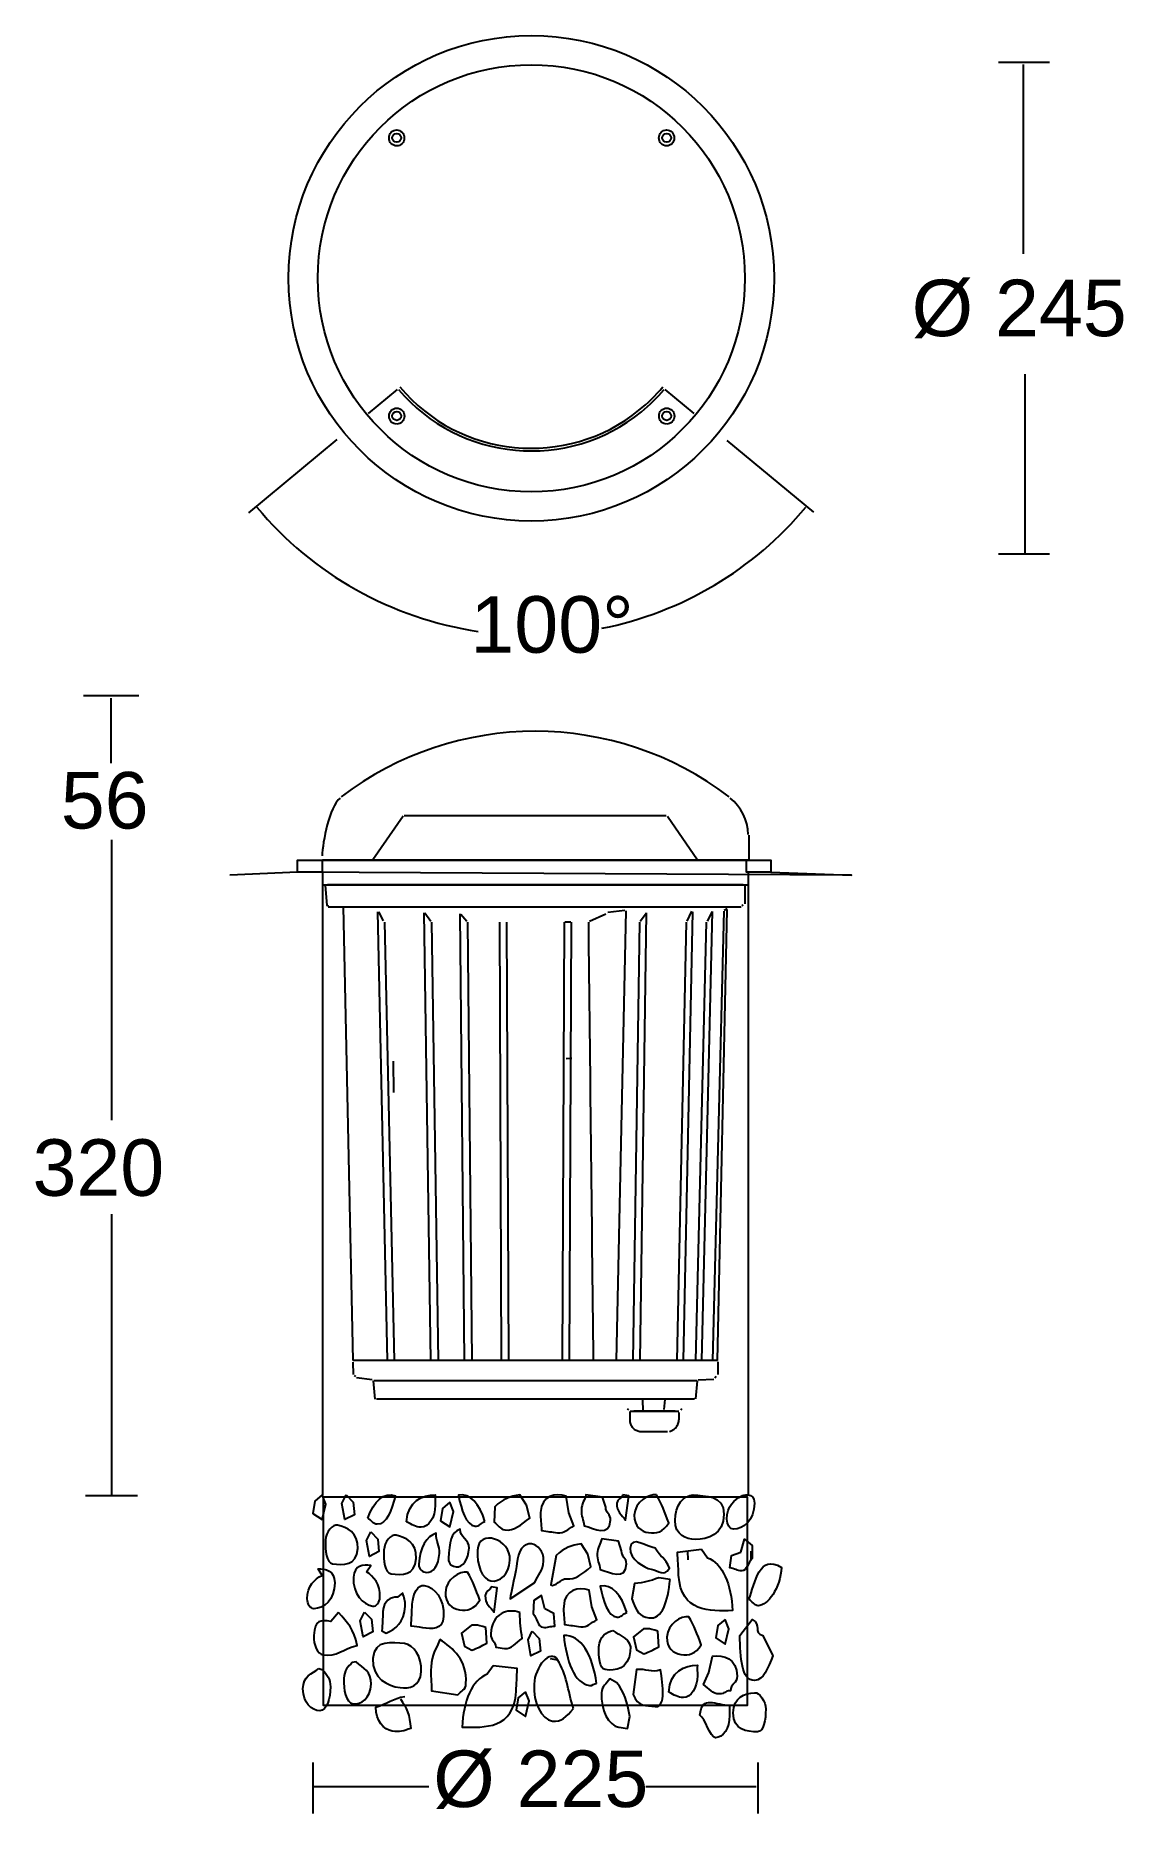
# Model space of a CAD drawing. Extents: x 41 to 166, y 55 to 260.
import ezdxf

# ---------------------------------------------------------------- set-up
doc = ezdxf.new("R2010")
doc.units = 0
doc.layers.add('LIVELLO_1', color=160, linetype='Continuous')
doc.styles.add('STD', font='txt')

# ---------------------------------------------------------------- blocks, each defined once
blk = doc.blocks.new('AI9-BLK2')
at = {"layer": 'LIVELLO_1', "color": 7}
blk.add_line((0.92, -4.89), (1.78, -5.02), dxfattribs=at)
for points in [[(-25.35, 13.98), (-26.21, 13.27), (-26.42, 11.85), (-25.35, 11.13), (-24.93, 12.91)], [(-22.6, 13.98), (-21.78, 13.15), (-21.64, 11.7), (-22.75, 11.14), (-23.08, 12.98)], [(-10.65, 13.14), (-11.5, 12.43), (-11.72, 11), (-10.65, 10.29), (-10.22, 12.07)], [(-19.76, 9.72), (-18.94, 8.89), (-18.81, 7.44), (-19.91, 6.88), (-20.24, 8.72)], [(-20.48, 0.48), (-19.67, -0.36), (-19.53, -1.81), (-20.63, -2.36), (-20.96, -0.52)], [(-1.14, -1.73), (-0.33, -2.57), (-0.19, -4.02), (-1.29, -4.57), (-1.62, -2.73)], [(21.09, -0.37), (20.23, -1.08), (20.02, -2.51), (21.09, -3.22), (21.51, -1.44)], [(-1.91, -8.7), (-2.76, -9.41), (-2.98, -10.84), (-1.91, -11.55), (-1.48, -9.77)]]:
    blk.add_lwpolyline(points, close=True, dxfattribs=at)
for points, knots in [([(23, 13.87), (22.16, 13.45), (21.29, 12.68), (21.29, 11.17), (21.29, 10.55), (21.66, 10.03), (22.04, 10.03), (23.22, 10.03), (24.46, 11.07), (24.46, 13.04), (24.46, 14.44), (23, 13.87), (23, 13.87)], [0, 0, 0, 0, 1, 1, 1, 2, 2, 2, 3, 3, 3, 4, 4, 4, 4]), ([(-20.1, 11.3), (-19.73, 11.12), (-19.46, 10.59), (-19.03, 10.59), (-17.91, 10.59), (-17.38, 12.19), (-16.9, 13.88), (-18.23, 14.33), (-19.4, 13.26), (-20.1, 11.3)], [0, 0, 0, 0, 1, 1, 1, 2, 2, 2, 3, 3, 3, 3]), ([(-15.62, 10.87), (-15, 10.56), (-14.6, 10.25), (-13.95, 10.25), (-13.08, 10.25), (-12.33, 11.34), (-12.33, 12.79), (-12.33, 13.26), (-12.36, 13.51), (-12.33, 13.98), (-13.79, 13.98), (-15.5, 13.31), (-15.62, 10.87)], [0, 0, 0, 0, 1, 1, 1, 2, 2, 2, 3, 3, 3, 4, 4, 4, 4]), ([(-6.61, 10.91), (-6.99, 10.79), (-7.28, 10.3), (-7.71, 10.36), (-8.82, 10.52), (-9.27, 12.2), (-9.66, 13.95), (-8.31, 14.2), (-7.2, 12.96), (-6.61, 10.91)], [0, 0, 0, 0, 1, 1, 1, 2, 2, 2, 3, 3, 3, 3]), ([(-1.8, 12.79), (-1.8, 12.79), (-1.44, 11.31), (-1.44, 11.31), (-2.45, 10.56), (-3.19, 9.78), (-4.31, 9.94), (-4.84, 10.02), (-5.08, 10.5), (-5.54, 10.84), (-5.54, 10.84), (-5.45, 12.61), (-5.45, 12.61), (-4.55, 13.55), (-3.67, 13.78), (-2.59, 13.98), (-2.59, 13.98), (-1.8, 12.79), (-1.8, 12.79)], [0, 0, 0, 0, 1, 1, 1, 2, 2, 2, 3, 3, 3, 4, 4, 4, 5, 5, 5, 6, 6, 6, 6]), ([(3.09, 11.92), (3.09, 11.92), (3.65, 10.4), (3.65, 10.4), (2.93, 10.06), (2.53, 9.5), (1.78, 9.6), (1.04, 9.71), (0.67, 9.77), (-0.07, 9.88), (-0.08, 10.68), (-0.22, 11.15), (-0.18, 11.95), (-0.07, 13.99), (1.55, 14.2), (2.76, 13.84), (2.76, 13.84), (3.09, 11.92), (3.09, 11.92)], [0, 0, 0, 0, 1, 1, 1, 2, 2, 2, 3, 3, 3, 4, 4, 4, 5, 5, 5, 6, 6, 6, 6]), ([(7.32, 12.58), (7.29, 11.87), (7.92, 11.77), (7.89, 11.06), (7.79, 9.11), (6.01, 10.09), (4.85, 10.43), (4.78, 11.07), (4.48, 11.56), (4.52, 12.27), (4.56, 12.98), (4.9, 13.38), (5.04, 13.98), (5.04, 13.98), (6.95, 13.7), (6.95, 13.7), (6.95, 13.7), (7.32, 12.58), (7.32, 12.58)], [0, 0, 0, 0, 1, 1, 1, 2, 2, 2, 3, 3, 3, 4, 4, 4, 5, 5, 5, 6, 6, 6, 6]), ([(9.29, 13.98), (9.29, 13.98), (9.98, 13.88), (9.98, 13.88), (9.98, 13.88), (9.62, 11.08), (9.62, 11.08), (9.17, 11.68), (8.55, 12.03), (8.6, 13.01), (8.63, 13.54), (9.16, 13.55), (9.29, 13.98)], [0, 0, 0, 0, 1, 1, 1, 2, 2, 2, 3, 3, 3, 4, 4, 4, 4]), ([(13.18, 13.97), (13.81, 12.89), (14.11, 12.02), (14.6, 10.75), (13.92, 9.65), (13.19, 9.5), (12.24, 9.63), (11.46, 9.75), (10.56, 10.35), (10.62, 11.64), (10.71, 13.19), (12.25, 14.11), (13.18, 13.97)], [0, 0, 0, 0, 1, 1, 1, 2, 2, 2, 3, 3, 3, 4, 4, 4, 4]), ([(17.4, 13.98), (16.34, 13.98), (15.31, 12.79), (15.31, 11.03), (15.31, 9.32), (16.62, 8.85), (17.64, 8.85), (19.07, 8.85), (20.94, 9.37), (20.94, 11.75), (20.94, 14.03), (18.76, 13.83), (17.4, 13.98)], [0, 0, 0, 0, 1, 1, 1, 2, 2, 2, 3, 3, 3, 4, 4, 4, 4]), ([(-23.58, 10.49), (-22.5, 10.28), (-21.17, 9.61), (-21.26, 7.81), (-21.37, 5.79), (-22.95, 5.87), (-24.16, 6.05), (-24.87, 6.15), (-25.04, 7.58), (-24.98, 8.77), (-24.94, 9.69), (-24.14, 10.62), (-23.58, 10.49)], [0, 0, 0, 0, 1, 1, 1, 2, 2, 2, 3, 3, 3, 4, 4, 4, 4]), ([(-16.84, 9.34), (-15.76, 9.13), (-14.43, 8.46), (-14.52, 6.66), (-14.63, 4.64), (-16.21, 4.72), (-17.42, 4.89), (-18.13, 5), (-18.31, 6.43), (-18.24, 7.61), (-18.19, 8.54), (-17.4, 9.47), (-16.84, 9.34)], [0, 0, 0, 0, 1, 1, 1, 2, 2, 2, 3, 3, 3, 4, 4, 4, 4]), ([(-11.84, 7.22), (-11.91, 5.93), (-12.55, 4.93), (-13.33, 5.05), (-13.73, 5.11), (-14.25, 5.34), (-14.21, 6.01), (-14.11, 7.92), (-13.33, 9.21), (-12.22, 9.57), (-12.27, 8.64), (-11.79, 8.15), (-11.84, 7.22)], [0, 0, 0, 0, 1, 1, 1, 2, 2, 2, 3, 3, 3, 4, 4, 4, 4]), ([(-8.42, 7.85), (-8.49, 6.56), (-9.14, 5.57), (-9.91, 5.68), (-10.31, 5.74), (-10.83, 5.97), (-10.8, 6.64), (-10.69, 8.55), (-10.56, 9.66), (-9.45, 10.02), (-9.5, 9.09), (-8.37, 8.78), (-8.42, 7.85)], [0, 0, 0, 0, 1, 1, 1, 2, 2, 2, 3, 3, 3, 4, 4, 4, 4]), ([(-3.72, 6.45), (-3.81, 4.75), (-4.88, 3.92), (-5.9, 4.06), (-6.92, 4.21), (-7.55, 5.92), (-7.46, 7.62), (-7.33, 10.1), (-3.59, 8.93), (-3.72, 6.45)], [0, 0, 0, 0, 1, 1, 1, 2, 2, 2, 3, 3, 3, 3]), ([(0.15, 6.35), (0.09, 5.2), (-0.46, 4.83), (-0.83, 3.9), (-0.83, 3.9), (-3.68, 2.01), (-3.68, 2.01), (-3.65, 2.72), (-2.95, 5.38), (-2.91, 6.08), (-2.84, 7.5), (-2.09, 8.47), (-1.24, 8.34), (-0.55, 8.24), (0.22, 7.5), (0.15, 6.35)], [0, 0, 0, 0, 1, 1, 1, 2, 2, 2, 3, 3, 3, 4, 4, 4, 5, 5, 5, 5]), ([(5.27, 7.16), (5.27, 7.16), (5.62, 5.68), (5.62, 5.68), (4.62, 4.93), (3.88, 4.15), (2.77, 4.31), (2.23, 4.39), (1.46, 3.28), (1, 3.62), (1, 3.62), (1.62, 6.98), (1.62, 6.98), (2.53, 7.92), (3.4, 8.15), (4.48, 8.35), (4.48, 8.35), (5.27, 7.16), (5.27, 7.16)], [0, 0, 0, 0, 1, 1, 1, 2, 2, 2, 3, 3, 3, 4, 4, 4, 5, 5, 5, 6, 6, 6, 6]), ([(9.15, 7.53), (9.11, 6.82), (9.75, 6.73), (9.71, 6.02), (9.61, 4.07), (7.84, 5.04), (6.68, 5.39), (6.6, 6.02), (6.31, 6.51), (6.34, 7.22), (6.38, 7.93), (6.72, 8.33), (6.86, 8.93), (6.86, 8.93), (8.78, 8.66), (8.78, 8.66), (8.78, 8.66), (9.15, 7.53), (9.15, 7.53)], [0, 0, 0, 0, 1, 1, 1, 2, 2, 2, 3, 3, 3, 4, 4, 4, 5, 5, 5, 6, 6, 6, 6]), ([(13.03, 7.84), (13.66, 6.76), (14.17, 6.8), (14.66, 5.53), (13.98, 4.44), (13.51, 5.29), (12.55, 5.43), (11.78, 5.54), (10.07, 6.55), (10.14, 7.84), (10.22, 9.39), (12.1, 7.97), (13.03, 7.84)], [0, 0, 0, 0, 1, 1, 1, 2, 2, 2, 3, 3, 3, 4, 4, 4, 4]), ([(22.91, 7.36), (22.91, 7.36), (21.84, 7.01), (21.84, 7.01), (21.84, 7.01), (21.62, 5.58), (21.62, 5.58), (22.16, 5.49), (22.48, 5.23), (23.01, 5.23), (23.6, 5.23), (23.76, 6.2), (24.19, 6.65), (24.19, 6.65), (24.19, 8.16), (24.19, 8.16), (24.19, 8.16), (23.33, 8.88), (23.33, 8.88), (23.33, 8.88), (22.91, 7.36), (22.91, 7.36)], [0, 0, 0, 0, 1, 1, 1, 2, 2, 2, 3, 3, 3, 4, 4, 4, 5, 5, 5, 6, 6, 6, 7, 7, 7, 7]), ([(18.36, 7.71), (18.36, 7.71), (15.59, 7.39), (15.59, 7.39), (15.64, 6.33), (15.68, 5.8), (15.73, 4.73), (15.96, 0.39), (19.32, 0.61), (21.95, 0.64), (21.79, 3.65), (20.8, 6.1), (19.05, 6.74), (19.05, 6.74), (18.36, 7.71), (18.36, 7.71)], [0, 0, 0, 0, 1, 1, 1, 2, 2, 2, 3, 3, 3, 4, 4, 4, 5, 5, 5, 5]), ([(23.83, 1.92), (24.2, 1.74), (24.47, 1.21), (24.89, 1.21), (26.01, 1.21), (27.45, 3.22), (27.57, 5.63), (25.06, 7.24), (24.52, 3.87), (23.83, 1.92)], [0, 0, 0, 0, 1, 1, 1, 2, 2, 2, 3, 3, 3, 3]), ([(-25.37, 4.69), (-26.21, 4.28), (-27.08, 3.5), (-27.08, 2), (-27.08, 1.38), (-26.7, 0.86), (-26.33, 0.86), (-25.15, 0.86), (-23.91, 1.89), (-23.91, 3.86), (-23.91, 5.26), (-25, 5.47), (-25.83, 5.47), (-25.83, 5.47), (-25.37, 4.69), (-25.37, 4.69)], [0, 0, 0, 0, 1, 1, 1, 2, 2, 2, 3, 3, 3, 4, 4, 4, 5, 5, 5, 5]), ([(-20.26, 5.12), (-19.44, 4.59), (-18.62, 3.69), (-18.7, 2.19), (-18.73, 1.57), (-19.13, 1.11), (-19.5, 1.16), (-20.67, 1.34), (-21.86, 2.55), (-21.75, 4.51), (-21.68, 5.9), (-20.59, 5.95), (-19.75, 5.83), (-19.75, 5.83), (-20.26, 5.12), (-20.26, 5.12)], [0, 0, 0, 0, 1, 1, 1, 2, 2, 2, 3, 3, 3, 4, 4, 4, 5, 5, 5, 5]), ([(-8.6, 5.09), (-7.97, 4.01), (-7.67, 3.13), (-7.18, 1.86), (-7.86, 0.76), (-8.58, 0.61), (-9.54, 0.75), (-10.32, 0.87), (-11.22, 1.46), (-11.15, 2.75), (-11.07, 4.3), (-9.53, 5.22), (-8.6, 5.09)], [0, 0, 0, 0, 1, 1, 1, 2, 2, 2, 3, 3, 3, 4, 4, 4, 4]), ([(14.74, 4.23), (14.5, 1.68), (13.85, -0.42), (12.31, -0.19), (11.24, -0.04), (10.84, 0.51), (10.33, 2.02), (10.33, 2.02), (10.64, 3.76), (10.64, 3.76), (11.77, 3.86), (12.37, 4.04), (13.46, 4.42), (13.46, 4.42), (14.74, 4.23), (14.74, 4.23)], [0, 0, 0, 0, 1, 1, 1, 2, 2, 2, 3, 3, 3, 4, 4, 4, 5, 5, 5, 5]), ([(-16.05, 2.69), (-15.93, 2.1), (-15.76, 1.77), (-15.79, 1.15), (-15.89, -0.71), (-16.89, -1.5), (-17.98, -1.96), (-17.98, -1.96), (-18.47, -1.69), (-18.47, -1.69), (-18.42, -0.81), (-18.39, -0.35), (-18.35, 0.53), (-18.28, 1.82), (-17.45, 2.22), (-16.67, 2.21), (-16.67, 2.21), (-16.05, 2.69), (-16.05, 2.69)], [0, 0, 0, 0, 1, 1, 1, 2, 2, 2, 3, 3, 3, 4, 4, 4, 5, 5, 5, 6, 6, 6, 6]), ([(-13.6, 3.53), (-14.32, 3.64), (-14.9, 2.58), (-14.97, 1.39), (-15.02, 0.41), (-15.05, -0.16), (-15.1, -1.14), (-14.57, -1.21), (-14.29, -1.25), (-13.77, -1.33), (-12.78, -1.48), (-11.45, -1.67), (-11.36, -0.02), (-11.25, 1.99), (-12.4, 3.36), (-13.6, 3.53)], [0, 0, 0, 0, 1, 1, 1, 2, 2, 2, 3, 3, 3, 4, 4, 4, 5, 5, 5, 5]), ([(-5.86, 3.37), (-5.86, 3.37), (-5.17, 3.26), (-5.17, 3.26), (-5.17, 3.26), (-5.53, 0.46), (-5.53, 0.46), (-5.98, 1.06), (-6.61, 1.42), (-6.56, 2.39), (-6.53, 2.93), (-5.99, 2.94), (-5.86, 3.37)], [0, 0, 0, 0, 1, 1, 1, 2, 2, 2, 3, 3, 3, 4, 4, 4, 4]), ([(0.29, 0.83), (0.29, 0.83), (1.33, 0.32), (1.33, 0.32), (1.33, 0.32), (1.47, -1.13), (1.47, -1.13), (0.93, -1.14), (0.6, -1.36), (0.07, -1.28), (-0.52, -1.2), (-0.62, -0.2), (-1.02, 0.31), (-1.02, 0.31), (-0.95, 1.81), (-0.95, 1.81), (-0.95, 1.81), (-0.06, 2.4), (-0.06, 2.4), (-0.06, 2.4), (0.29, 0.83), (0.29, 0.83)], [0, 0, 0, 0, 1, 1, 1, 2, 2, 2, 3, 3, 3, 4, 4, 4, 5, 5, 5, 6, 6, 6, 7, 7, 7, 7]), ([(5.74, 1.09), (5.74, 1.09), (6.31, -0.42), (6.31, -0.42), (5.59, -0.76), (5.19, -1.33), (4.44, -1.22), (3.7, -1.11), (3.33, -1.06), (2.58, -0.95), (2.57, -0.15), (2.43, 0.32), (2.48, 1.12), (2.58, 3.16), (4.2, 3.37), (5.42, 3.01), (5.42, 3.01), (5.74, 1.09), (5.74, 1.09)], [0, 0, 0, 0, 1, 1, 1, 2, 2, 2, 3, 3, 3, 4, 4, 4, 5, 5, 5, 6, 6, 6, 6]), ([(9.74, 0.43), (9.36, 0.3), (9.06, -0.19), (8.64, -0.13), (7.52, 0.03), (7.07, 1.71), (6.68, 3.46), (8.04, 3.71), (9.15, 2.48), (9.74, 0.43)], [0, 0, 0, 0, 1, 1, 1, 2, 2, 2, 3, 3, 3, 3]), ([(-23.47, 0.42), (-22.44, -0.77), (-21.67, -1.45), (-21.33, -3.37), (-22.91, -3.77), (-23.71, -4.69), (-25.25, -4.47), (-25.9, -4.37), (-26.38, -3.31), (-26.32, -2.23), (-26.22, -0.37), (-25.49, -0.44), (-24.37, -0.6), (-24.37, -0.6), (-23.47, 0.42), (-23.47, 0.42)], [0, 0, 0, 0, 1, 1, 1, 2, 2, 2, 3, 3, 3, 4, 4, 4, 5, 5, 5, 5]), ([(-2.57, 0.41), (-2.57, -0.75), (-2.45, -1.49), (-2.3, -2.58), (-3.13, -3.08), (-3.48, -3.84), (-4.34, -3.71), (-4.71, -3.66), (-4.98, -3.62), (-5.35, -3.56), (-5.37, -2.94), (-5.95, -2.76), (-5.91, -2.05), (-5.79, 0.34), (-3.98, 0.97), (-2.57, 0.41)], [0, 0, 0, 0, 1, 1, 1, 2, 2, 2, 3, 3, 3, 4, 4, 4, 5, 5, 5, 5]), ([(16.92, -0.06), (17.55, -1.15), (17.85, -2.02), (18.34, -3.29), (17.66, -4.38), (16.94, -4.54), (15.98, -4.4), (15.21, -4.29), (14.3, -3.68), (14.37, -2.4), (14.45, -0.85), (15.99, 0.07), (16.92, -0.06)], [0, 0, 0, 0, 1, 1, 1, 2, 2, 2, 3, 3, 3, 4, 4, 4, 4]), ([(-6.48, -1.31), (-6.48, -1.31), (-6.36, -3.11), (-6.36, -3.11), (-7.02, -3.46), (-7.46, -3.67), (-8.12, -3.93), (-8.12, -3.93), (-8.95, -3.45), (-8.95, -3.45), (-8.95, -3.45), (-9.3, -1.97), (-9.3, -1.97), (-9.3, -1.97), (-8.18, -1.06), (-8.18, -1.06), (-8.18, -1.06), (-7.48, -0.9), (-6.48, -1.31)], [0, 0, 0, 0, 1, 1, 1, 2, 2, 2, 3, 3, 3, 4, 4, 4, 5, 5, 5, 6, 6, 6, 6]), ([(8.14, -1.64), (7.43, -1.81), (6.61, -2.31), (6.54, -3.55), (6.48, -4.61), (6.62, -6.06), (7.26, -6.16), (8.48, -6.34), (9.89, -6.09), (10.16, -4.08), (10.35, -2.5), (8.97, -2.3), (8.14, -1.64)], [0, 0, 0, 0, 1, 1, 1, 2, 2, 2, 3, 3, 3, 4, 4, 4, 4]), ([(13.34, -1.74), (13.34, -1.74), (13.46, -3.54), (13.46, -3.54), (12.8, -3.89), (12.36, -4.09), (11.7, -4.35), (11.7, -4.35), (10.87, -3.87), (10.87, -3.87), (10.87, -3.87), (10.52, -2.39), (10.52, -2.39), (10.52, -2.39), (11.64, -1.48), (11.64, -1.48), (11.64, -1.48), (12.34, -1.32), (13.34, -1.74)], [0, 0, 0, 0, 1, 1, 1, 2, 2, 2, 3, 3, 3, 4, 4, 4, 5, 5, 5, 6, 6, 6, 6]), ([(22.77, -2.21), (22.88, -4.79), (22.92, -7.4), (24.47, -7.4), (25.54, -7.4), (26.01, -5.98), (26.6, -4.55), (26.6, -4.55), (25.42, -2.21), (25.42, -2.21), (24.3, -1.94), (25.29, -0.93), (24.22, -0.4), (24.22, -0.4), (22.77, -2.21), (22.77, -2.21)], [0, 0, 0, 0, 1, 1, 1, 2, 2, 2, 3, 3, 3, 4, 4, 4, 5, 5, 5, 5]), ([(-15.86, -3.16), (-14.81, -3.31), (-13.85, -4.65), (-13.94, -6.4), (-14.03, -8.1), (-15.35, -8.38), (-16.38, -8.23), (-17.8, -8.02), (-19.63, -7.23), (-19.5, -4.86), (-19.38, -2.59), (-17.23, -3.11), (-15.86, -3.16)], [0, 0, 0, 0, 1, 1, 1, 2, 2, 2, 3, 3, 3, 4, 4, 4, 4]), ([(-11.78, -2.68), (-10.28, -3.7), (-8.64, -5.02), (-8.78, -7.76), (-8.82, -8.56), (-9.36, -8.57), (-9.71, -9.06), (-9.71, -9.06), (-12.74, -8.62), (-12.74, -8.62), (-12.74, -7.55), (-12.87, -6.9), (-12.81, -5.84), (-12.73, -4.42), (-12.22, -3.78), (-11.78, -2.68)], [0, 0, 0, 0, 1, 1, 1, 2, 2, 2, 3, 3, 3, 4, 4, 4, 5, 5, 5, 5]), ([(3.62, -10.65), (2.77, -11.59), (2.2, -12.23), (1.19, -12.08), (-0.08, -11.89), (-1.06, -9.96), (-0.94, -7.84), (-0.84, -5.8), (0.93, -3.73), (1.78, -5.02), (2.81, -6.69), (2.93, -8.49), (3.62, -10.65)], [0, 0, 0, 0, 1, 1, 1, 2, 2, 2, 3, 3, 3, 4, 4, 4, 4]), ([(6.28, -7.76), (5.96, -7.72), (5.78, -8.05), (5.46, -8), (3.7, -7.74), (2.77, -5.11), (2.49, -2.21), (4.48, -2.14), (5.81, -4.48), (6.28, -7.76)], [0, 0, 0, 0, 1, 1, 1, 2, 2, 2, 3, 3, 3, 3]), ([(-25.74, -6.03), (-26.55, -6.65), (-27.57, -6.86), (-27.57, -8.36), (-27.57, -9.96), (-26.58, -10.9), (-25.62, -10.9), (-24.84, -10.9), (-24.41, -9.45), (-24.41, -8.15), (-24.41, -7.22), (-24.84, -6.7), (-25.27, -6.18), (-25.27, -6.18), (-25.74, -6.03), (-25.74, -6.03)], [0, 0, 0, 0, 1, 1, 1, 2, 2, 2, 3, 3, 3, 4, 4, 4, 5, 5, 5, 5]), ([(-21.43, -5.26), (-20.65, -6), (-19.64, -6.35), (-19.72, -7.85), (-19.81, -9.45), (-20.84, -10.23), (-21.8, -10.09), (-22.58, -9.98), (-22.93, -8.47), (-22.87, -7.18), (-22.82, -6.25), (-22.36, -5.8), (-21.9, -5.35), (-21.9, -5.35), (-21.43, -5.26), (-21.43, -5.26)], [0, 0, 0, 0, 1, 1, 1, 2, 2, 2, 3, 3, 3, 4, 4, 4, 5, 5, 5, 5]), ([(-5.64, -5.72), (-5.64, -5.72), (-2.87, -6.03), (-2.87, -6.03), (-2.92, -7.1), (-2.95, -7.63), (-3.01, -8.69), (-3.24, -13.04), (-6.6, -12.82), (-9.23, -12.79), (-9.07, -9.78), (-8.08, -7.33), (-6.33, -6.69), (-6.33, -6.69), (-5.64, -5.72), (-5.64, -5.72)], [0, 0, 0, 0, 1, 1, 1, 2, 2, 2, 3, 3, 3, 4, 4, 4, 5, 5, 5, 5]), ([(13.03, -10.41), (11.97, -10.26), (11.01, -10.51), (10.5, -9.01), (10.5, -9.01), (10.89, -6.14), (10.89, -6.14), (12.02, -6.04), (12.54, -6.57), (13.63, -6.19), (13.63, -6.19), (14.57, -10.64), (13.03, -10.41)], [0, 0, 0, 0, 1, 1, 1, 2, 2, 2, 3, 3, 3, 4, 4, 4, 4]), ([(14.6, -8.75), (15.22, -9.06), (15.62, -9.38), (16.28, -9.38), (17.14, -9.38), (17.89, -8.29), (17.89, -6.84), (17.89, -6.37), (17.86, -6.11), (17.89, -5.65), (16.43, -5.65), (14.72, -6.32), (14.6, -8.75)], [0, 0, 0, 0, 1, 1, 1, 2, 2, 2, 3, 3, 3, 4, 4, 4, 4]), ([(19.22, -6.47), (19.22, -6.47), (18.58, -7.89), (18.58, -7.89), (19.28, -8.34), (19.65, -8.96), (20.4, -8.96), (21.15, -8.96), (20.94, -8.6), (21.69, -8.6), (21.74, -7.8), (22.48, -7.72), (22.48, -6.91), (22.48, -4.87), (20.88, -4.42), (19.65, -4.6), (19.65, -4.6), (19.22, -6.47), (19.22, -6.47)], [0, 0, 0, 0, 1, 1, 1, 2, 2, 2, 3, 3, 3, 4, 4, 4, 5, 5, 5, 6, 6, 6, 6]), ([(8.61, -7.68), (9.47, -8.7), (9.78, -9.91), (10.12, -11.57), (10.12, -11.57), (9.84, -12.95), (9.84, -12.95), (9.46, -12.9), (9.2, -12.86), (8.83, -12.8), (7.66, -12.63), (6.73, -10.8), (6.84, -8.85), (6.88, -7.96), (7.42, -7.86), (7.78, -7.2), (7.78, -7.2), (8.61, -7.68), (8.61, -7.68)], [0, 0, 0, 0, 1, 1, 1, 2, 2, 2, 3, 3, 3, 4, 4, 4, 5, 5, 5, 6, 6, 6, 6]), ([(-16.32, -9.54), (-15.65, -10.52), (-15.23, -11.41), (-15.15, -12.93), (-15.95, -13.23), (-16.46, -13.37), (-17.29, -13.24), (-18.25, -13.1), (-19.2, -12.08), (-19.17, -10.47), (-17.84, -10.09), (-17.19, -9.46), (-15.83, -9.24)], [0, 0, 0, 0, 1, 1, 1, 2, 2, 2, 3, 3, 3, 4, 4, 4, 4]), ([(18.19, -11.42), (18.81, -11.73), (19.33, -14), (19.98, -14), (20.85, -14), (21.6, -12.92), (21.6, -11.46), (21.6, -11), (21.57, -10.74), (21.6, -10.28), (20.14, -10.28), (18.32, -8.99), (18.19, -11.42)], [0, 0, 0, 0, 1, 1, 1, 2, 2, 2, 3, 3, 3, 4, 4, 4, 4]), ([(24.47, -8.82), (23.38, -8.87), (22.02, -9.33), (22.02, -11.14), (22.02, -13.16), (23.6, -13.32), (24.81, -13.32), (25.53, -13.32), (25.77, -11.92), (25.77, -10.73), (25.77, -9.8), (25.03, -8.76), (24.47, -8.82)], [0, 0, 0, 0, 1, 1, 1, 2, 2, 2, 3, 3, 3, 4, 4, 4, 4])]:
    blk.add_open_spline(points, degree=3, knots=knots, dxfattribs=at)
blk = doc.blocks.new('AI9-BLK1')
at = {"layer": 'LIVELLO_1', "color": 7}
for p, q in [((53.43, 100.24), (47.57, 100.24)), ((50.41, 100.02), (50.41, 78.19)), ((50.58, 64.34), (50.58, 43.63)), ((-25.04, 59.8), (-21.72, 62.56)), ((12.46, 59.8), (9.15, 62.56)), ((-28.7, 56.79), (-38.9, 48.33)), ((16.23, 56.68), (26.23, 48.42)), ((53.43, 43.59), (47.57, 43.59)), ((-54.77, 26.99), (-54.77, 19.49)), ((-21.08, 13.4), (-24.57, 8.37)), ((-20.95, 13.47), (9.26, 13.47)), ((9.39, 13.4), (12.88, 8.37)), ((-54.68, 10.66), (-54.68, -21.65)), ((18.78, 11.2), (18.78, 8.45)), ((-30.35, 8.37), (18.66, 8.37)), ((18.69, 8.27), (-30.33, 8.27)), ((-24.57, 8.3), (12.88, 8.3)), ((-30.35, 6.94), (-30.35, -64.85)), ((18.75, -64.81), (18.75, 6.94)), ((-30.33, 5.47), (18.69, 5.47)), ((-30.06, 5.45), (-29.87, 3.1)), ((18.31, 5.4), (18.3, 3.3)), ((-29.86, 3.12), (-29.67, 3.06)), ((-29.69, 2.96), (5.14, 2.96)), ((-26.82, -49.34), (-27.93, 2.93)), ((-22.88, -49.34), (-23.97, 2.36)), ((-23.92, 2.35), (-23.37, 1.33)), ((-17.88, -49.34), (-18.63, 2.25)), ((-18.57, 2.24), (-17.86, 1.28)), ((-13.98, -49.34), (-14.48, 2.13)), ((-14.4, 2.11), (-13.72, 1.28)), ((0.42, 1.29), (2.3, 2.12)), ((2.51, 2.34), (4.47, 2.54)), ((3.54, -49.34), (4.66, 2.47)), ((4.74, 2.96), (17.91, 2.96)), ((6.24, -49.34), (6.99, 2.25)), ((6.27, 1.28), (6.97, 2.24)), ((11.24, -49.34), (12.33, 2.36)), ((11.67, 1.28), (12.2, 2.46)), ((13.38, -49.34), (14.6, 2.4)), ((14, 1.28), (14.6, 2.39)), ((14.62, -49.34), (15.93, 2.44)), ((15.16, -49.34), (16.3, 2.59)), ((15.93, 2.55), (16.3, 2.75)), ((18.11, 3.13), (17.97, 3.06)), ((-23.2, 1.16), (-22.11, -49.34)), ((-17.8, 1.16), (-17.04, -49.34)), ((-13.66, 1.16), (-13.15, -49.34)), ((-9.97, 1.16), (-9.75, -49.34)), ((-9.16, 1.16), (-8.91, -49.34)), ((-2.5, 1.16), (-2.73, -49.34)), ((-2.41, 1.21), (-1.73, 1.21)), ((-1.69, 1.16), (-1.91, -49.34)), ((6.16, 1.16), (5.4, -49.34)), ((11.56, 1.16), (10.47, -49.34)), ((13.88, 1.16), (12.65, -49.34)), ((-22.2, -14.86), (-22.19, -18.46)), ((-2.26, -14.52), (-1.61, -14.51)), ((-54.68, -32.47), (-54.68, -64.89)), ((-26.86, -49.54), (-26.84, -50.94)), ((15.18, -49.34), (-26.82, -49.34)), ((-26.71, -51.07), (-26.55, -51.19)), ((14.89, -51.37), (15, -51.13)), ((15.21, -49.5), (15.21, -50.94)), ((-26.43, -51.32), (-24.65, -51.54)), ((-24.52, -51.67), (-24.32, -53.78)), ((-24.45, -51.63), (12.82, -51.63)), ((12.82, -51.7), (12.64, -53.75)), ((12.95, -51.56), (14.76, -51.5)), ((12.51, -53.81), (-24.14, -53.81)), ((4.93, -55.04), (4.79, -54.9)), ((5.1, -55.17), (10.73, -55.17)), ((10.3, -55.17), (5.51, -55.17)), ((6.61, -55.1), (6.56, -53.93)), ((9.01, -55), (9.15, -53.85)), ((10.93, -55.02), (11.06, -54.88)), ((-57.67, -64.89), (-51.67, -64.89)), ((11.8, -72.3), (11.76, -71.3)), ((19.04, -72.38), (19.06, -71.32)), ((-31.45, -101.54), (-31.45, -95.68)), ((19.85, -101.54), (19.85, -95.68)), ((-18.1, -98.47), (-31.38, -98.47)), ((19.63, -98.47), (6.9, -98.47))]:
    blk.add_line(p, q, dxfattribs=at)
for points in [[(-57.9, 27.29), (-54.44, 27.29), (-51.54, 27.29)], [(18.13, 5.47), (-29.78, 5.47), (18.13, 5.47)]]:
    blk.add_lwpolyline(points, dxfattribs=at)
for points in [[(-30.4, 6.95), (-33.23, 6.95), (-33.23, 8.32), (-30.4, 8.32)], [(21.33, 6.95), (18.5, 6.95), (18.5, 8.32), (21.33, 8.32)], [(-30.24, -65.06), (18.59, -65.06), (18.59, -89.12), (-30.24, -89.12)]]:
    blk.add_lwpolyline(points, close=True, dxfattribs=at)
blk.add_circle((-6.29, 75.38), 24.61, dxfattribs=at)
for centre, major_axis, ratio in [((-21.81, 91.55), (-0.002, -0.921), 0.958862), ((9.3, 91.55), (0.001, -0.921), 0.959985), ((-21.81, 91.56), (0.511, 0), 0.977775), ((9.31, 91.56), (0.512, 0), 0.977112), ((-21.8, 59.5), (0, -0.923), 0.957742), ((-21.8, 59.51), (0.512, 0), 0.981323), ((9.31, 59.5), (0, -0.923), 0.957089), ((9.31, 59.51), (0.512, 0), 0.981818)]:
    blk.add_ellipse(centre, major_axis=major_axis, ratio=ratio, dxfattribs=at)
for points, knots in [([(21.69, 75.38), (21.69, 90.83), (9.16, 103.35), (-6.28, 103.35), (-21.73, 103.35), (-34.27, 90.83), (-34.27, 75.38), (-34.27, 59.92), (-21.73, 47.4), (-6.28, 47.4), (9.16, 47.4), (21.69, 59.92), (21.69, 75.38)], [0, 0, 0, 0, 1, 1, 1, 2, 2, 2, 3, 3, 3, 4, 4, 4, 4]), ([(-21.6, 62.56), (-14.57, 54.24), (-2.04, 53.07), (6.4, 60), (7.36, 60.78), (8.22, 61.63), (9.02, 62.56)], [0, 0, 0, 0, 1, 1, 1, 2, 2, 2, 2]), ([(-21.43, 62.86), (-14.57, 54.61), (-2.24, 53.41), (6.12, 60.17), (7.12, 60.97), (8.04, 61.88), (8.85, 62.86)], [0, 0, 0, 0, 1, 1, 1, 2, 2, 2, 2]), ([(9.41, -57.57), (9.41, -57.57), (8.98, -57.57), (8.98, -57.57), (8.98, -57.57), (8.55, -57.57), (8.55, -57.57), (8.55, -57.57), (8.12, -57.57), (8.12, -57.57), (8.12, -57.57), (7.69, -57.57), (7.69, -57.57), (7.69, -57.57), (7.28, -57.57), (7.28, -57.57), (7.28, -57.57), (7.06, -57.57), (7.06, -57.57), (7.06, -57.57), (6.85, -57.57), (6.85, -57.57), (6.85, -57.57), (6.63, -57.57), (6.63, -57.57), (6.63, -57.57), (6.52, -57.57), (6.52, -57.57), (6.52, -57.57), (6.41, -57.57), (6.41, -57.57), (6.41, -57.57), (6.2, -57.57), (6.2, -57.57), (6.13, -57.55), (6.06, -57.53), (6, -57.49), (5.93, -57.49), (5.86, -57.45), (5.8, -57.42), (5.73, -57.38), (5.68, -57.34), (5.62, -57.3), (5.55, -57.27), (5.5, -57.21), (5.46, -57.15), (5.41, -57.1), (5.36, -57.04), (5.32, -56.96), (5.28, -56.93), (5.25, -56.85), (5.21, -56.77), (5.19, -56.7), (5.16, -56.64), (5.14, -56.57), (5.14, -56.53), (5.12, -56.49), (5.12, -56.46), (5.12, -56.42), (5.12, -56.38), (5.1, -56.34), (5.1, -56.34), (5.1, -56.23), (5.1, -56.23), (5.1, -56.23), (5.1, -56.14), (5.1, -56.14), (5.1, -56.14), (5.1, -56.02), (5.1, -56.02), (5.1, -56.02), (5.1, -55.91), (5.1, -55.91), (5.1, -55.91), (5.1, -55.8), (5.1, -55.8), (5.1, -55.8), (5.1, -55.68), (5.1, -55.68), (5.1, -55.68), (5.1, -55.61), (5.1, -55.61), (5.1, -55.61), (5.1, -55.57), (5.1, -55.57), (5.1, -55.57), (5.1, -55.49), (5.1, -55.49), (5.1, -55.49), (5.1, -55.46), (5.1, -55.46), (5.1, -55.46), (5.1, -55.38), (5.1, -55.38), (5.1, -55.38), (5.1, -55.36), (5.1, -55.36), (5.1, -55.36), (5.1, -55.34), (5.1, -55.34), (5.1, -55.34), (5.1, -55.31), (5.1, -55.31), (5.1, -55.31), (5.1, -55.27), (5.1, -55.27), (5.1, -55.27), (5.1, -55.25), (5.1, -55.25), (5.1, -55.25), (5.1, -55.23), (5.1, -55.23)], [0, 0, 0, 0, 1, 1, 1, 2, 2, 2, 3, 3, 3, 4, 4, 4, 5, 5, 5, 6, 6, 6, 7, 7, 7, 8, 8, 8, 9, 9, 9, 10, 10, 10, 11, 11, 11, 12, 12, 12, 13, 13, 13, 14, 14, 14, 15, 15, 15, 16, 16, 16, 17, 17, 17, 18, 18, 18, 19, 19, 19, 20, 20, 20, 21, 21, 21, 22, 22, 22, 23, 23, 23, 24, 24, 24, 25, 25, 25, 26, 26, 26, 27, 27, 27, 28, 28, 28, 29, 29, 29, 30, 30, 30, 31, 31, 31, 32, 32, 32, 33, 33, 33, 34, 34, 34, 35, 35, 35, 36, 36, 36, 37, 37, 37, 37]), ([(9.64, -57.53), (9.71, -57.51), (9.79, -57.48), (9.84, -57.44), (9.91, -57.44), (9.99, -57.4), (10.04, -57.35), (10.11, -57.31), (10.17, -57.26), (10.22, -57.22), (10.3, -57.18), (10.35, -57.11), (10.39, -57.04), (10.44, -56.98), (10.49, -56.91), (10.53, -56.82), (10.57, -56.78), (10.6, -56.69), (10.64, -56.6), (10.66, -56.51), (10.69, -56.45), (10.71, -56.36), (10.71, -56.31), (10.73, -56.27), (10.73, -56.23), (10.73, -56.18), (10.73, -56.14), (10.75, -56.09), (10.75, -56.09), (10.75, -55.96), (10.75, -55.96), (10.75, -55.96), (10.75, -55.85), (10.75, -55.85), (10.75, -55.85), (10.75, -55.72), (10.75, -55.72), (10.75, -55.72), (10.75, -55.59), (10.75, -55.59), (10.75, -55.59), (10.75, -55.45), (10.75, -55.45), (10.75, -55.45), (10.75, -55.32), (10.75, -55.32)], [0, 0, 0, 0, 1, 1, 1, 2, 2, 2, 3, 3, 3, 4, 4, 4, 5, 5, 5, 6, 6, 6, 7, 7, 7, 8, 8, 8, 9, 9, 9, 10, 10, 10, 11, 11, 11, 12, 12, 12, 13, 13, 13, 14, 14, 14, 15, 15, 15, 15])]:
    blk.add_open_spline(points, degree=3, knots=knots, dxfattribs=at)
for points in [[(-37.94, 49.01), (-31.49, 41.27), (-22.4, 36.17), (-12.42, 34.69)], [(1.84, 35.04), (11.06, 36.88), (19.36, 41.79), (25.36, 49.01)], [(16.5, 15.61), (3.35, 25.69), (-15.04, 25.69), (-28.19, 15.61)], [(-28.32, 15.48), (-29.59, 14.48), (-30.33, 10.45), (-30.4, 8.8)], [(18.71, 11.28), (18.66, 12.93), (17.9, 14.48), (16.63, 15.48)], [(0.88, -49.34), (0.69, -32.5), (0.51, -15.66), (0.32, 1.18)]]:
    blk.add_open_spline(points, degree=3, dxfattribs=at)
blk.add_blockref('AI9-BLK2', (-5.04, -78.81), dxfattribs=at)
at = {"layer": 'LIVELLO_1', "color": 7, "char_height": 6.5136, "attachment_point": 1, "style": 'STD'}
for s, insert in [('\\fArial|b0|i0;\\H6.5136;\\C7;Ø 245', (37.55, 75.22)), ('\\fArial|b0|i0;\\H6.5136;\\C7;100°', (-13.31, 38.74)), ('\\fArial|b0|i0;\\H6.5136;\\C7;56', (-60.52, 18.48)), ('\\fArial|b0|i0;\\H6.5136;\\C7;320', (-63.78, -23.85)), ('\\fArial|b0|i0;\\H6.5136;\\C7;Ø 225', (-17.59, -94.29))]:
    blk.add_mtext(s, dxfattribs=dict(at, insert=insert))

msp = doc.modelspace()

# ---------------------------------------------------------------- linework, layer by layer
at = {"layer": 'LIVELLO_1', "color": 7}
msp.add_lwpolyline([(125.551337, 163.524041), (134.851028, 163.17712), (70.992049, 163.524041), (63.169788, 163.17712)], dxfattribs=at)

# ---------------------------------------------------------------- block references
msp.add_blockref('AI9-BLK1', (104.221373, 156.573819), dxfattribs=at)

doc.saveas('drawing.dxf')
